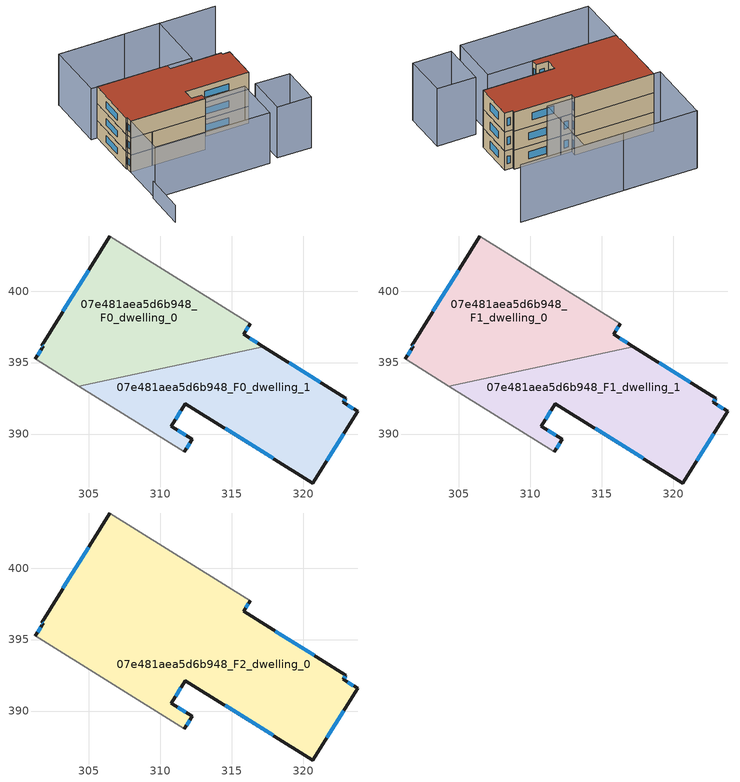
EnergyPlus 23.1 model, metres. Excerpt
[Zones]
07e481aea5d6b948_F0_dwelling_0
 floor ground (EU_floor_Construction): 316.3,397.72 315.83,396.98 317.22,396.11 304.3,393.36 301.27,395.25 301.81,396.12 301.7,396.19 306.47,403.86 z0
 wall outside (EU_wall_Construction): 317.22,396.11 315.83,396.98 316.3,397.72 / 306.47,403.86 301.7,396.19 301.81,396.12 301.27,395.25 z0:3
 wall adiabatic (EU_wall_Construction): 316.3,397.72 306.47,403.86 / 301.27,395.25 304.3,393.36 z0:3
 wall to 07e481aea5d6b948_F0_dwelling_1 (EU_wall_Construction): 304.3,393.36 317.22,396.11 z0:3
 window (EU_Window_Construction): 315.98,397.21 316.15,397.49 / 316.79,396.38 316.27,396.71 / 301.64,395.85 301.43,395.52 / 301.73,396.17 301.77,396.15 / 304.98,401.47 303.18,398.58 z0.93:2.07
07e481aea5d6b948_F0_dwelling_1
 floor ground (EU_floor_Construction): 323,392.51 322.81,392.21 323.81,391.59 320.69,386.57 311.75,392.13 310.76,390.55 312.24,389.63 311.69,388.74 304.3,393.36 317.22,396.11 z0
 wall outside (EU_wall_Construction): 311.69,388.74 312.24,389.63 310.76,390.55 311.75,392.13 320.69,386.57 323.81,391.59 322.81,392.21 323,392.51 317.22,396.11 z0:3
 wall adiabatic (EU_wall_Construction): 304.3,393.36 311.69,388.74 z0:3
 window (EU_Window_Construction): 311.07,391.04 311.44,391.64 / 311.78,389.92 311.23,390.26 / 311.86,389.02 312.07,389.35 / 321.2,393.64 319.02,394.99 / 322.87,392.31 322.94,392.42 / 323.5,391.78 323.12,392.02 / 321.66,388.13 322.84,390.03 / 314.54,390.4 317.9,388.3 z0.93:2.07
07e481aea5d6b948_F1_dwelling_0
 floor to 07e481aea5d6b948_F0_dwelling_0 (EU_floor_Construction): 316.3,397.72 315.83,396.98 317.22,396.11 304.3,393.36 301.26,395.25 301.81,396.12 301.7,396.19 306.47,403.86 z3
 wall outside (EU_wall_Construction): 317.22,396.11 315.83,396.98 316.3,397.72 / 306.47,403.86 301.7,396.19 301.81,396.12 301.27,395.25 z3:6
 wall adiabatic (EU_wall_Construction): 316.3,397.72 306.47,403.86 / 301.27,395.25 304.3,393.36 z3:6
 wall to 07e481aea5d6b948_F1_dwelling_1 (EU_wall_Construction): 304.3,393.36 317.22,396.11 z3:6
 window (EU_Window_Construction): 315.98,397.21 316.15,397.49 / 316.79,396.38 316.27,396.71 / 301.64,395.85 301.43,395.52 / 301.73,396.17 301.77,396.15 / 304.98,401.47 303.18,398.58 z3.93:5.07
07e481aea5d6b948_F1_dwelling_1
 floor to 07e481aea5d6b948_F0_dwelling_1 (EU_floor_Construction): 323,392.51 322.81,392.21 323.81,391.59 320.69,386.57 311.75,392.13 310.76,390.55 312.24,389.63 311.69,388.74 304.3,393.36 317.22,396.11 z3
 wall outside (EU_wall_Construction): 311.69,388.74 312.24,389.63 310.76,390.55 311.75,392.13 320.69,386.57 323.81,391.59 322.81,392.21 323,392.51 317.22,396.11 z3:6
 wall adiabatic (EU_wall_Construction): 304.3,393.36 311.69,388.74 z3:6
 window (EU_Window_Construction): 311.07,391.04 311.44,391.64 / 311.78,389.92 311.23,390.26 / 311.86,389.02 312.07,389.35 / 321.2,393.64 319.02,394.99 / 322.87,392.31 322.94,392.42 / 323.5,391.78 323.12,392.02 / 321.66,388.13 322.84,390.03 / 314.54,390.4 317.9,388.3 z3.93:5.07
07e481aea5d6b948_F2_dwelling_0
 floor to 07e481aea5d6b948_F1_dwelling_0 (EU_floor_Construction): 316.3,397.72 315.83,396.98 317.22,396.11 304.3,393.36 301.26,395.25 301.81,396.12 301.7,396.19 306.47,403.86 z6
 floor to 07e481aea5d6b948_F1_dwelling_1 (EU_floor_Construction): 323,392.51 322.81,392.21 323.81,391.59 320.69,386.57 311.75,392.13 310.76,390.55 312.24,389.63 311.69,388.74 304.3,393.36 317.22,396.11 z6
 wall outside (EU_wall_Construction): 311.69,388.74 312.24,389.63 310.76,390.55 311.75,392.13 320.69,386.57 323.81,391.59 322.81,392.21 323,392.51 315.83,396.98 316.3,397.72 / 306.47,403.86 301.7,396.19 301.81,396.12 301.27,395.25 z6:9
 wall adiabatic (EU_wall_Construction): 301.27,395.25 311.69,388.74 / 316.3,397.72 306.47,403.86 z6:9
 window (EU_Window_Construction): 314.54,390.4 317.9,388.3 / 311.07,391.04 311.44,391.64 / 311.78,389.92 311.23,390.26 / 311.86,389.02 312.07,389.35 / 301.64,395.85 301.43,395.52 / 301.73,396.17 301.77,396.15 / 304.98,401.47 303.18,398.58 / 315.98,397.21 316.15,397.49 / 320.77,393.91 318.07,395.59 / 322.87,392.31 322.94,392.42 / 323.5,391.78 323.12,392.02 / 321.66,388.13 322.84,390.03 z6.93:8.07
 roof outside (EU_roof_Construction): 320.69,386.57 323.81,391.59 322.81,392.21 323,392.51 315.83,396.98 316.3,397.72 306.47,403.86 301.7,396.19 301.81,396.12 301.27,395.25 311.69,388.74 312.24,389.63 310.76,390.55 311.75,392.13 z9
shading: 293.46,383.26 297.1,389.11 z0:3; 332.99,399.24 310.92,412.88 / 315.04,378.58 318.59,384.25 / 318.59,384.25 323.38,381.25 / 323.38,381.25 319.83,375.58 / 319.83,375.58 315.04,378.58 / 297.26,388.81 301.26,395.25 / 301.26,395.25 317.28,385.28 / 317.28,385.28 313.27,378.85 / 313.27,378.85 297.26,388.81 / 319.71,395.59 305.67,404.36 / 305.67,404.36 311,412.89 / 311,412.89 325.04,404.12 / 325.04,404.12 319.71,395.59 z0:9
[Building]
EU S2 Campaign: North Axis=0; Terrain=City; Solar Distribution=FullExterior
[Site:Location]
Montreal-Trudeau.Intl.AP: Latitude=45.4667; Longitude=-73.75; Time Zone=-5; Elevation=36
[SizingPeriod:WeatherFileDays]
AnnualSizingPeriod: Begin Month=1; Begin Day of Month=1; End Month=12; End Day of Month=31; Day of Week for Start Day=Monday; Use Weather File Daylight Saving Period=No; Use Weather File Rain and Snow Indicators=No
[MATERIAL]
EU_InternalMass_Material: Roughness=MediumRough; Thickness=0.1; Conductivity=1; Density=1800; Specific Heat=900; Thermal Absorptance=0.9; Solar Absorptance=0.7; Visible Absorptance=0.7
[MATERIAL:NOMASS] Roughness=MediumRough; Thermal Absorptance=0.9; Solar Absorptance=0.7; Visible Absorptance=0.7
Name | Thermal Resistance
EU_wall_NoMass; EU_floor_NoMass | 1.36485
EU_roof_NoMass | 2.55992
[WINDOWMATERIAL:SIMPLEGLAZINGSYSTEM]
EU_Window_SimpleGlazing: UFactor=3.92339; Solar Heat Gain Coefficient=0.8; Visible Transmittance=0.8
[CONSTRUCTION]
EU_wall_Construction: EU_wall_NoMass
EU_roof_Construction: EU_roof_NoMass
EU_floor_Construction: EU_floor_NoMass
EU_Window_Construction: EU_Window_SimpleGlazing
EU_InternalMass_Construction: EU_InternalMass_Material
[ZONE] Type=1; Multiplier=1; Ceiling Height=autocalculate; Floor Area=autocalculate; Part of Total Floor Area=Yes
Name | Volume
07e481aea5d6b948_F0_dwelling_0; 07e481aea5d6b948_F1_dwelling_0 | 263.165
07e481aea5d6b948_F2_dwelling_0 | 526.34
07e481aea5d6b948_F0_dwelling_1 | 263.177
07e481aea5d6b948_F1_dwelling_1 | 263.178
[INTERNALMASS] Construction=EU_InternalMass_Construction
Name | Zone or ZoneList | Surface Area
07e481aea5d6b948_F0_dwelling_0_EU_InternalMass | 07e481aea5d6b948_F0_dwelling_0 | 87.7221
07e481aea5d6b948_F0_dwelling_1_EU_InternalMass | 07e481aea5d6b948_F0_dwelling_1 | 87.7261
07e481aea5d6b948_F1_dwelling_0_EU_InternalMass | 07e481aea5d6b948_F1_dwelling_0 | 87.7221
07e481aea5d6b948_F1_dwelling_1_EU_InternalMass | 07e481aea5d6b948_F1_dwelling_1 | 87.7261
07e481aea5d6b948_F2_dwelling_0_EU_InternalMass | 07e481aea5d6b948_F2_dwelling_0 | 175.448
[OTHEREQUIPMENT] Fuel Type=Electricity; Design Level Calculation Method=Watts/Area; Power per Zone Floor Area=1; Fraction Latent=0; Fraction Radiant=0; Fraction Lost=0; Carbon Dioxide Generation Rate=0; EndUse Subcategory=EU_Step8_InternalGains
Name | Zone or ZoneList or Space or SpaceList | Schedule
EU_Step8_InternalGain_07e481aea5d6b948_F0_dwelling_0_f000 | 07e481aea5d6b948_F0_dwelling_0 | EU_Step8_GainSchedule_07e481aea5d6b948_F0_dwelling_0_f000
EU_Step8_InternalGain_07e481aea5d6b948_F0_dwelling_1_f000 | 07e481aea5d6b948_F0_dwelling_1 | EU_Step8_GainSchedule_07e481aea5d6b948_F0_dwelling_1_f000
EU_Step8_InternalGain_07e481aea5d6b948_F1_dwelling_0_f000 | 07e481aea5d6b948_F1_dwelling_0 | EU_Step8_GainSchedule_07e481aea5d6b948_F1_dwelling_0_f000
EU_Step8_InternalGain_07e481aea5d6b948_F1_dwelling_1_f000 | 07e481aea5d6b948_F1_dwelling_1 | EU_Step8_GainSchedule_07e481aea5d6b948_F1_dwelling_1_f000
EU_Step8_InternalGain_07e481aea5d6b948_F2_dwelling_0_f000 | 07e481aea5d6b948_F2_dwelling_0 | EU_Step8_GainSchedule_07e481aea5d6b948_F2_dwelling_0_f000
[ZONEVENTILATION:DESIGNFLOWRATE] Schedule=EU_AlwaysOn; Design Flow Rate Calculation Method=AirChanges/Hour; Air Changes per Hour=0.860309; Ventilation Type=Natural; Fan Pressure Rise=0; Fan Total Efficiency=1; Constant Term Coefficient=1; Temperature Term Coefficient=0; Velocity Term Coefficient=0; Velocity Squared Term Coefficient=0; Minimum Indoor Temperature=-100; Maximum Indoor Temperature=100; Delta Temperature=-100; Minimum Outdoor Temperature=-100; Maximum Outdoor Temperature=100; Maximum Wind Speed=40
Name | Zone or ZoneList or Space or SpaceList
EU_ConstantAir_07e481aea5d6b948_F0_dwelling_0 | 07e481aea5d6b948_F0_dwelling_0
EU_ConstantAir_07e481aea5d6b948_F0_dwelling_1 | 07e481aea5d6b948_F0_dwelling_1
EU_ConstantAir_07e481aea5d6b948_F1_dwelling_0 | 07e481aea5d6b948_F1_dwelling_0
EU_ConstantAir_07e481aea5d6b948_F1_dwelling_1 | 07e481aea5d6b948_F1_dwelling_1
EU_ConstantAir_07e481aea5d6b948_F2_dwelling_0 | 07e481aea5d6b948_F2_dwelling_0
[HVACTEMPLATE:THERMOSTAT] Constant Heating Setpoint=20; Constant Cooling Setpoint=50
EU_HeatOnly_07e481aea5d6b948_F0_dwelling_0; EU_HeatOnly_07e481aea5d6b948_F0_dwelling_1; EU_HeatOnly_07e481aea5d6b948_F1_dwelling_0; EU_HeatOnly_07e481aea5d6b948_F1_dwelling_1; EU_HeatOnly_07e481aea5d6b948_F2_dwelling_0
[HVACTEMPLATE:ZONE:IDEALLOADSAIRSYSTEM] System Availability Schedule=EU_AlwaysOn; Maximum Heating Supply Air Temperature=50; Minimum Cooling Supply Air Temperature=13; Maximum Heating Supply Air Humidity Ratio=0.0156; Minimum Cooling Supply Air Humidity Ratio=0.0077; Heating Limit=NoLimit; Cooling Limit=NoLimit; Heating Availability Schedule=EU_AlwaysOn; Cooling Availability Schedule=EU_CoolingOff; Dehumidification Control Type=ConstantSensibleHeatRatio; Cooling Sensible Heat Ratio=0.7; Dehumidification Setpoint=60; Humidification Control Type=None; Humidification Setpoint=30; Outdoor Air Method=None; Outdoor Air Flow Rate per Person=0.00944; Outdoor Air Flow Rate per Zone Floor Area=0; Outdoor Air Flow Rate per Zone=0; Demand Controlled Ventilation Type=None; Outdoor Air Economizer Type=NoEconomizer; Heat Recovery Type=None; Sensible Heat Recovery Effectiveness=0.7; Latent Heat Recovery Effectiveness=0.65
Name | Template Thermostat
07e481aea5d6b948_F0_dwelling_0 | EU_HeatOnly_07e481aea5d6b948_F0_dwelling_0
07e481aea5d6b948_F0_dwelling_1 | EU_HeatOnly_07e481aea5d6b948_F0_dwelling_1
07e481aea5d6b948_F1_dwelling_0 | EU_HeatOnly_07e481aea5d6b948_F1_dwelling_0
07e481aea5d6b948_F1_dwelling_1 | EU_HeatOnly_07e481aea5d6b948_F1_dwelling_1
07e481aea5d6b948_F2_dwelling_0 | EU_HeatOnly_07e481aea5d6b948_F2_dwelling_0
[SIZING:ZONE] Zone Cooling Design Supply Air Temperature Input Method=SupplyAirTemperature; Zone Cooling Design Supply Air Temperature=13; Zone Heating Design Supply Air Temperature Input Method=SupplyAirTemperature; Zone Heating Design Supply Air Temperature=50; Zone Cooling Design Supply Air Humidity Ratio=0.008; Zone Heating Design Supply Air Humidity Ratio=0.008; Cooling Design Air Flow Method=DesignDay; Cooling Design Air Flow Rate=0; Cooling Minimum Air Flow per Zone Floor Area=0.000762; Cooling Minimum Air Flow=0; Cooling Minimum Air Flow Fraction=0.2; Heating Design Air Flow Method=DesignDay; Heating Design Air Flow Rate=0; Heating Maximum Air Flow per Zone Floor Area=0.002032; Heating Maximum Air Flow=0.141576; Heating Maximum Air Flow Fraction=0.3; Account for Dedicated Outdoor Air System=No; Dedicated Outdoor Air System Control Strategy=NeutralSupplyAir; Dedicated Outdoor Air Low Setpoint Temperature for Design=autosize; Dedicated Outdoor Air High Setpoint Temperature for Design=autosize; Zone Load Sizing Method=Sensible Load Only No Latent Load; Zone Latent Cooling Design Supply Air Humidity Ratio Input Method=HumidityRatioDifference; Zone Cooling Design Supply Air Humidity Ratio Difference=0.005; Zone Latent Heating Design Supply Air Humidity Ratio Input Method=HumidityRatioDifference; Zone Humidification Design Supply Air Humidity Ratio Difference=0.005
07e481aea5d6b948_F0_dwelling_0; 07e481aea5d6b948_F0_dwelling_1; 07e481aea5d6b948_F1_dwelling_0; 07e481aea5d6b948_F1_dwelling_1; 07e481aea5d6b948_F2_dwelling_0
[SCHEDULE:CONSTANT]
Name | Hourly Value
EU_AlwaysOn | 1
EU_CoolingOff | 0
[SCHEDULE:FILE] Column Number=1; Rows to Skip at Top=0; Number of Hours of Data=8760; Column Separator=Comma; Interpolate to Timestep=No; Minutes per Item=60; Adjust Schedule for Daylight Savings=Yes
Name | File
EU_Step8_GainSchedule_07e481aea5d6b948_F0_dwelling_0_f000 | ../../schedules/07e481aea5d6b948/07e481aea5d6b948_F0_dwelling_0_f000_gain.csv
EU_Step8_GainSchedule_07e481aea5d6b948_F0_dwelling_1_f000 | ../../schedules/07e481aea5d6b948/07e481aea5d6b948_F0_dwelling_1_f000_gain.csv
EU_Step8_GainSchedule_07e481aea5d6b948_F1_dwelling_0_f000 | ../../schedules/07e481aea5d6b948/07e481aea5d6b948_F1_dwelling_0_f000_gain.csv
EU_Step8_GainSchedule_07e481aea5d6b948_F1_dwelling_1_f000 | ../../schedules/07e481aea5d6b948/07e481aea5d6b948_F1_dwelling_1_f000_gain.csv
EU_Step8_GainSchedule_07e481aea5d6b948_F2_dwelling_0_f000 | ../../schedules/07e481aea5d6b948/07e481aea5d6b948_F2_dwelling_0_f000_gain.csv
